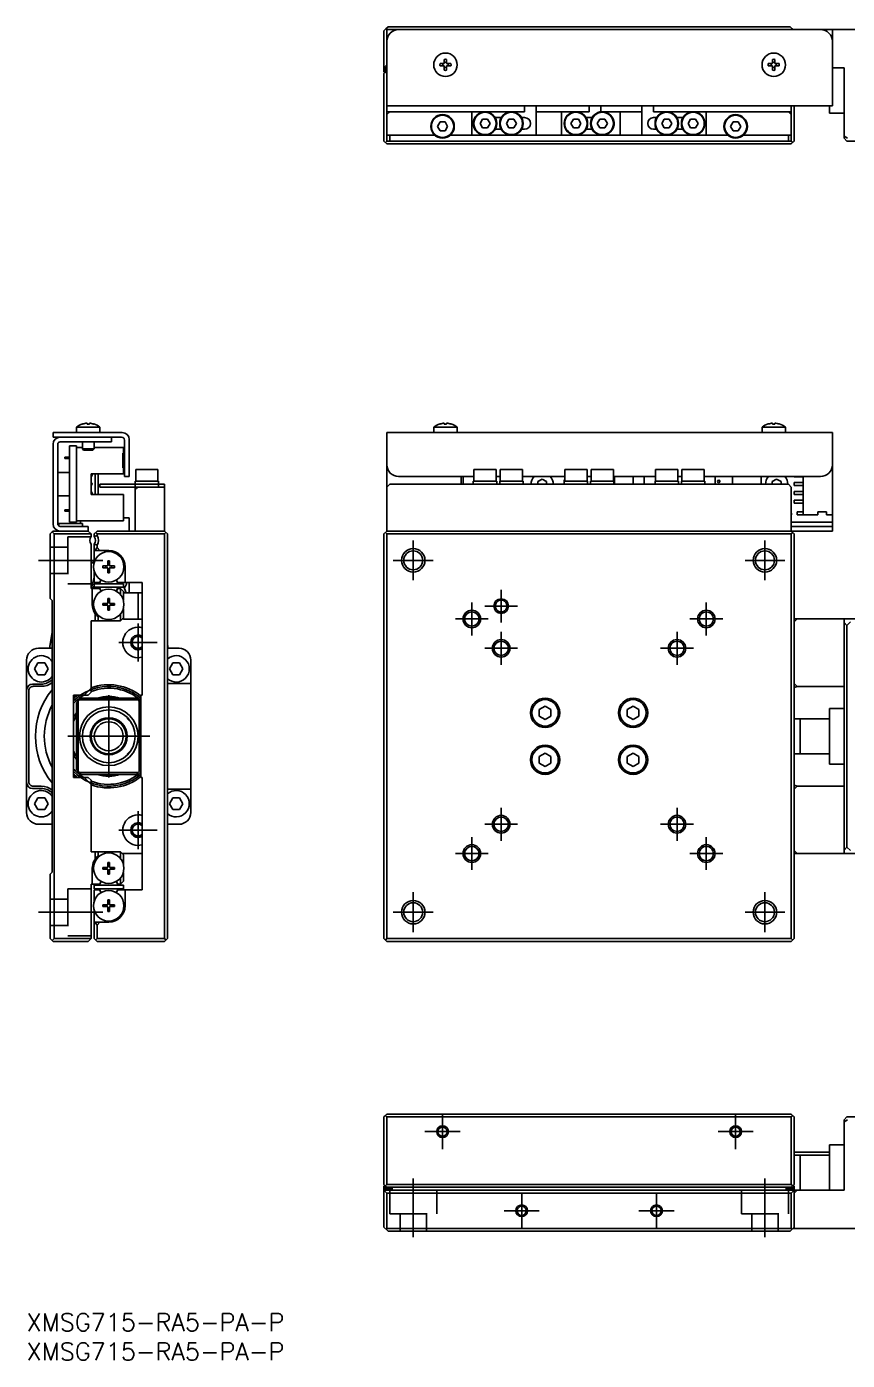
# Model space of a CAD drawing. Extents: x 0 to 574, y -8 to 223.
# Drawn here: x 0 to 140, y -8 to 219.4 of the extents above; entities that cross this region are included whole.
import ezdxf

# ---------------------------------------------------------------- set-up
doc = ezdxf.new("R2010")
doc.units = 0
doc.header["$LTSCALE"] = 0.5
doc.linetypes.add('CENTER', pattern=[50.8, 31.75, -6.35, 6.35, -6.35])
doc.linetypes.add('DASHED', pattern=[19.05, 12.7, -6.35])
for name, color, linetype in [('MSM_CENTER', 1, 'CENTER'), ('MSM_CONTINUOUS', 7, 'CONTINUOUS'), ('MSM_DASHED', 4, 'DASHED'), ('MSM_NARROW', 5, 'CONTINUOUS'), ('MSM_PART_NUMBER', 7, 'CONTINUOUS')]:
    doc.layers.add(name, color=color, linetype=linetype)
doc.styles.get("Standard").update_dxf_attribs({"font": 'txt.shx', "height": 1, "bigfont": 'bigfont.shx'})

# ---------------------------------------------------------------- blocks, each defined once
blk = doc.blocks.new('*U2')
at = {"layer": 'MSM_PART_NUMBER'}
blk.add_text('XMSG715-RA5-PA-P', height=3, dxfattribs=at).set_placement((0, -3))
blk = doc.blocks.new('*U3')
at = {"layer": 'MSM_PART_NUMBER'}
blk.add_text('XMSG715-RA5-PA-P', height=3, dxfattribs=at).set_placement((0, -8))

msp = doc.modelspace()

# ---------------------------------------------------------------- linework, layer by layer
at = {"layer": 'MSM_CENTER'}
for p, q in [((65.95, 125.01), (65.95, 131.81)), ((125.95, 125.01), (125.95, 131.81)), ((13, 128.41), (2, 128.41)), ((62.55, 128.41), (69.35, 128.41)), ((122.55, 128.41), (129.35, 128.41)), ((80.95, 117.81), (80.95, 123.41)), ((75.95, 115.61), (75.95, 121.21)), ((78.15, 120.61), (83.75, 120.61)), ((115.95, 115.61), (115.95, 121.21)), ((73.15, 118.41), (78.75, 118.41)), ((113.15, 118.41), (118.75, 118.41)), ((19, 111.16), (19, 117.66)), ((80.95, 110.61), (80.95, 116.21)), ((110.95, 110.61), (110.95, 116.21)), ((15.75, 114.41), (22.25, 114.41)), ((78.15, 113.41), (83.75, 113.41)), ((108.15, 113.41), (113.75, 113.41)), ((14, 91.41), (14, 105.41)), ((7, 98.41), (21, 98.41)), ((19, 79.16), (19, 85.66)), ((80.95, 80.61), (80.95, 86.21)), ((110.95, 80.61), (110.95, 86.21)), ((15.75, 82.41), (22.25, 82.41)), ((78.15, 83.41), (83.75, 83.41)), ((108.15, 83.41), (113.75, 83.41)), ((75.95, 75.61), (75.95, 81.21)), ((115.95, 75.61), (115.95, 81.21)), ((73.15, 78.41), (78.75, 78.41)), ((113.15, 78.41), (118.75, 78.41)), ((65.95, 65.01), (65.95, 71.81)), ((125.95, 65.01), (125.95, 71.81)), ((13, 68.41), (2, 68.41)), ((62.55, 68.41), (69.35, 68.41)), ((122.55, 68.41), (129.35, 68.41)), ((70.95, 34), (70.95, 28)), ((120.95, 34), (120.95, 28)), ((67.95, 31), (73.95, 31)), ((117.95, 31), (123.95, 31)), ((65.95, 23), (65.95, 13)), ((125.95, 23), (125.95, 13)), ((84.45, 20.5), (84.45, 14.5)), ((107.45, 20.5), (107.45, 14.5)), ((81.45, 17.5), (87.45, 17.5)), ((104.45, 17.5), (110.45, 17.5))]:
    msp.add_line(p, q, dxfattribs=at)
at = {"layer": 'MSM_CONTINUOUS'}
for p, q in [((61.3, 219.06), (60.95, 218.71)), ((60.95, 218.71), (60.95, 211.71)), ((61.65, 219.41), (61.3, 219.06)), ((61.45, 218.91), (61.3, 219.06)), ((61.45, 199.91), (61.45, 218.91)), ((61.45, 218.91), (152.95, 218.91)), ((61.65, 219.41), (130.25, 219.41)), ((130.6, 219.06), (130.25, 219.41)), ((130.6, 219.06), (130.45, 218.91)), ((130.75, 218.91), (130.6, 219.06)), ((137.45, 218.91), (137.45, 205.91)), ((71.25, 213.11), (71.25, 213.84)), ((71.65, 213.84), (71.65, 213.11)), ((127.25, 213.11), (127.25, 213.84)), ((127.65, 213.84), (127.65, 213.11)), ((60.95, 212.41), (61.45, 212.91)), ((61.45, 212.41), (60.95, 212.41)), ((60.95, 212.21), (61.45, 212.21)), ((61.45, 211.91), (60.95, 211.41)), ((61.05, 211.61), (60.95, 211.71)), ((61.05, 211.51), (61.05, 211.71)), ((61.45, 211.41), (61.2, 211.66)), ((61.45, 212.01), (61.35, 212.01)), ((70.52, 213.11), (71.25, 213.11)), ((71.25, 212.71), (70.52, 212.71)), ((71.25, 211.98), (71.25, 212.71)), ((71.65, 213.11), (72.38, 213.11)), ((71.65, 212.71), (71.65, 211.98)), ((72.38, 212.71), (71.65, 212.71)), ((126.52, 213.11), (127.25, 213.11)), ((127.25, 212.71), (126.52, 212.71)), ((127.25, 211.98), (127.25, 212.71)), ((127.65, 213.11), (128.38, 213.11)), ((127.65, 212.71), (127.65, 211.98)), ((128.38, 212.71), (127.65, 212.71)), ((139.45, 212.41), (137.45, 212.41)), ((139.45, 200.41), (139.45, 212.41)), ((60.95, 199.91), (60.95, 211.41)), ((137.45, 205.91), (61.45, 205.91)), ((61.45, 204.41), (61.95, 204.91)), ((84.95, 204.91), (61.45, 204.91)), ((75.95, 200.91), (75.95, 204.91)), ((84.95, 204.91), (84.95, 205.91)), ((86.95, 205.91), (86.95, 200.91)), ((95.95, 204.91), (86.95, 204.91)), ((91.25, 204.91), (91.25, 200.91)), ((95.95, 204.91), (95.95, 205.91)), ((97.95, 205.91), (97.95, 204.91)), ((97.95, 204.91), (104.95, 204.91)), ((101.25, 200.91), (101.25, 204.91)), ((104.95, 205.91), (104.95, 200.91)), ((106.95, 205.91), (106.95, 204.91)), ((106.95, 204.91), (130.45, 204.91)), ((115.95, 200.91), (115.95, 204.91)), ((129.95, 204.91), (130.45, 204.41)), ((130.45, 205.91), (130.45, 199.91)), ((130.95, 205.91), (130.95, 199.91)), ((136.95, 204.66), (136.95, 205.91)), ((70.09, 202.41), (70.52, 203.16)), ((70.52, 201.66), (70.09, 202.41)), ((70.52, 203.16), (71.38, 203.16)), ((71.38, 203.16), (71.82, 202.41)), ((71.82, 202.41), (71.38, 201.66)), ((77.34, 202.91), (77.77, 203.66)), ((77.77, 202.16), (77.34, 202.91)), ((77.77, 203.66), (78.63, 203.66)), ((78.63, 203.66), (79.07, 202.91)), ((79.07, 202.91), (78.63, 202.16)), ((80.97, 203.91), (79.93, 203.91)), ((81.84, 202.91), (82.27, 203.66)), ((82.27, 202.16), (81.84, 202.91)), ((82.27, 203.66), (83.13, 203.66)), ((83.13, 203.66), (83.57, 202.91)), ((83.57, 202.91), (83.13, 202.16)), ((84.95, 203.91), (84.43, 203.91)), ((92.84, 202.91), (93.27, 203.66)), ((93.27, 202.16), (92.84, 202.91)), ((93.27, 203.66), (94.13, 203.66)), ((94.13, 203.66), (94.57, 202.91)), ((94.57, 202.91), (94.13, 202.16)), ((96.47, 203.91), (95.43, 203.91)), ((97.34, 202.91), (97.77, 203.66)), ((97.77, 202.16), (97.34, 202.91)), ((97.77, 203.66), (98.63, 203.66)), ((98.63, 203.66), (99.07, 202.91)), ((99.07, 202.91), (98.63, 202.16)), ((107.47, 203.91), (106.95, 203.91)), ((108.34, 202.91), (108.77, 203.66)), ((108.77, 202.16), (108.34, 202.91)), ((108.77, 203.66), (109.63, 203.66)), ((109.63, 203.66), (110.07, 202.91)), ((110.07, 202.91), (109.63, 202.16)), ((111.97, 203.91), (110.93, 203.91)), ((112.84, 202.91), (113.27, 203.66)), ((113.27, 202.16), (112.84, 202.91)), ((113.27, 203.66), (114.13, 203.66)), ((114.13, 203.66), (114.57, 202.91)), ((114.57, 202.91), (114.13, 202.16)), ((120.09, 202.41), (120.52, 203.16)), ((120.52, 201.66), (120.09, 202.41)), ((120.52, 203.16), (121.38, 203.16)), ((121.38, 203.16), (121.82, 202.41)), ((121.82, 202.41), (121.38, 201.66)), ((136.95, 204.66), (139.45, 204.66)), ((61.45, 200.91), (69.63, 200.91)), ((61.95, 200.91), (61.95, 199.91)), ((71.38, 201.66), (70.52, 201.66)), ((72.27, 200.91), (119.63, 200.91)), ((78.63, 202.16), (77.77, 202.16)), ((79.93, 201.91), (80.97, 201.91)), ((83.13, 202.16), (82.27, 202.16)), ((84.43, 201.91), (84.95, 201.91)), ((94.13, 202.16), (93.27, 202.16)), ((95.43, 201.91), (96.47, 201.91)), ((98.63, 202.16), (97.77, 202.16)), ((106.95, 201.91), (107.47, 201.91)), ((109.63, 202.16), (108.77, 202.16)), ((110.93, 201.91), (111.97, 201.91)), ((114.13, 202.16), (113.27, 202.16)), ((121.38, 201.66), (120.52, 201.66)), ((122.27, 200.91), (130.45, 200.91)), ((129.95, 199.91), (129.95, 200.91)), ((139.45, 200.72), (140.06, 200.41)), ((139.95, 199.91), (139.45, 200.41)), ((60.95, 199.91), (61.45, 199.41)), ((61.2, 199.66), (61.45, 199.91)), ((130.45, 199.91), (61.45, 199.91)), ((130.45, 199.41), (61.45, 199.41)), ((130.45, 199.91), (130.7, 199.66)), ((130.45, 199.41), (130.95, 199.91)), ((152.95, 199.91), (139.95, 199.91)), ((4.5, 149.41), (4.5, 150.21)), ((4.5, 150.21), (16.3, 150.21)), ((12.5, 151.11), (8.5, 151.11)), ((8.5, 151.11), (8.5, 150.21)), ((9.57, 151.66), (9.55, 151.66)), ((10.3, 151.66), (10.3, 151.8)), ((10.7, 151.66), (10.3, 151.66)), ((10.7, 151.8), (10.7, 151.66)), ((11.45, 151.66), (11.43, 151.66)), ((12.5, 150.21), (12.5, 151.11)), ((61.45, 150.21), (61.45, 133.41)), ((61.45, 150.21), (137.45, 150.21)), ((73.45, 151.11), (69.45, 151.11)), ((69.45, 151.11), (69.45, 150.21)), ((70.52, 151.66), (70.5, 151.66)), ((71.25, 151.66), (71.25, 151.8)), ((71.65, 151.66), (71.25, 151.66)), ((71.65, 151.8), (71.65, 151.66)), ((72.4, 151.66), (72.38, 151.66)), ((73.45, 150.21), (73.45, 151.11)), ((129.45, 151.11), (125.45, 151.11)), ((125.45, 151.11), (125.45, 150.21)), ((126.52, 151.66), (126.5, 151.66)), ((127.25, 151.66), (127.25, 151.8)), ((127.65, 151.66), (127.25, 151.66)), ((127.65, 151.8), (127.65, 151.66)), ((128.4, 151.66), (128.38, 151.66)), ((129.45, 150.21), (129.45, 151.11)), ((137.45, 150.21), (137.45, 133.41)), ((16.2, 149.41), (4.5, 149.41)), ((4.5, 148.21), (4.5, 134.61)), ((5.3, 148.21), (5.3, 134.61)), ((5.7, 148.61), (14.5, 148.61)), ((7.3, 134.91), (7.3, 147.91)), ((7.3, 147.91), (8.5, 147.91)), ((8.5, 134.91), (8.5, 147.91)), ((9.5, 148.61), (9.5, 147.41)), ((11.5, 147.41), (11.5, 148.61)), ((14.5, 149.41), (14.5, 148.61)), ((16.7, 142.71), (16.7, 148.91)), ((17.5, 149.01), (17.5, 142.71)), ((6.5, 146.03), (6.5, 145.78)), ((7.3, 146.03), (6.5, 146.03)), ((7.3, 145.78), (6.5, 145.78)), ((9.5, 147.66), (8.5, 147.66)), ((9.5, 147.41), (11.5, 147.41)), ((9.5, 147.41), (9.7, 147.21)), ((11.3, 147.21), (9.7, 147.21)), ((11.3, 147.21), (11.5, 147.41)), ((16.5, 147.66), (11.5, 147.66)), ((16.4, 144.16), (16.4, 146.66)), ((16.5, 146.66), (16.4, 146.66)), ((16.4, 145.86), (16.5, 145.86)), ((16.5, 146.66), (16.5, 147.66)), ((16.5, 144.96), (16.5, 145.86)), ((7.3, 143.41), (5.3, 143.41)), ((16.4, 145.48), (16.5, 145.48)), ((16.4, 145.33), (16.5, 145.33)), ((16.4, 144.96), (16.5, 144.96)), ((16.5, 144.16), (16.4, 144.16)), ((16.5, 143.16), (16.5, 144.16)), ((22.4, 143.91), (18.6, 143.91)), ((18.6, 143.91), (18.6, 141.91)), ((22.4, 141.91), (22.4, 143.91)), ((80.1, 143.91), (76.3, 143.91)), ((76.3, 143.91), (76.3, 141.91)), ((80.1, 141.91), (80.1, 143.91)), ((84.6, 143.91), (80.8, 143.91)), ((80.8, 143.91), (80.8, 141.91)), ((84.6, 141.91), (84.6, 143.91)), ((95.6, 143.91), (91.8, 143.91)), ((91.8, 143.91), (91.8, 141.91)), ((95.6, 141.91), (95.6, 143.91)), ((100.1, 143.91), (96.3, 143.91)), ((96.3, 143.91), (96.3, 141.91)), ((100.1, 141.91), (100.1, 143.91)), ((111.1, 143.91), (107.3, 143.91)), ((107.3, 143.91), (107.3, 141.91)), ((111.1, 141.91), (111.1, 143.91)), ((115.6, 143.91), (111.8, 143.91)), ((111.8, 143.91), (111.8, 141.91)), ((115.6, 141.91), (115.6, 143.91)), ((11, 139.66), (11, 143.16)), ((11, 143.16), (16.5, 143.16)), ((11.7, 143.16), (11.7, 139.66)), ((12.2, 143.16), (12.2, 139.66)), ((12.5, 140.91), (12.5, 141.41)), ((22.5, 141.41), (12.5, 141.41)), ((17.5, 142.71), (16.7, 142.71)), ((18.5, 141.91), (18.5, 133.41)), ((18.5, 141.91), (22.5, 141.91)), ((22.5, 140.91), (22.5, 141.91)), ((22.5, 141.41), (23.5, 141.41)), ((23.5, 141.41), (23.5, 133.41)), ((61.95, 141.41), (61.45, 140.91)), ((61.95, 141.41), (129.95, 141.41)), ((76.3, 142.71), (63.45, 142.71)), ((74.15, 141.41), (74.15, 142.71)), ((74.45, 141.41), (74.45, 142.71)), ((76.2, 141.91), (80.2, 141.91)), ((76.2, 141.91), (76.2, 141.41)), ((80.8, 142.71), (80.1, 142.71)), ((80.2, 141.41), (80.2, 141.91)), ((80.7, 141.91), (84.7, 141.91)), ((80.7, 141.91), (80.7, 141.41)), ((91.8, 142.71), (84.6, 142.71)), ((84.7, 141.41), (84.7, 141.91)), ((87.2, 141.84), (87.95, 142.28)), ((87.2, 141.41), (87.2, 141.84)), ((87.95, 142.28), (88.7, 141.84)), ((88.7, 141.84), (88.7, 141.41)), ((91.7, 141.91), (95.7, 141.91)), ((91.7, 141.91), (91.7, 141.41)), ((96.3, 142.71), (95.6, 142.71)), ((95.7, 141.41), (95.7, 141.91)), ((96.2, 141.91), (100.2, 141.91)), ((96.2, 141.91), (96.2, 141.41)), ((107.3, 142.71), (100.1, 142.71)), ((100.2, 141.41), (100.2, 141.91)), ((100.29, 142.71), (100.29, 141.41)), ((103.49, 141.41), (103.49, 142.71)), ((105.37, 142.71), (105.37, 141.41)), ((107.2, 141.91), (111.2, 141.91)), ((107.2, 141.91), (107.2, 141.41)), ((111.8, 142.71), (111.1, 142.71)), ((111.2, 141.41), (111.2, 141.91)), ((111.7, 141.91), (115.7, 141.91)), ((111.7, 141.91), (111.7, 141.41)), ((135.45, 142.71), (115.6, 142.71)), ((115.7, 141.41), (115.7, 141.91)), ((117.45, 141.41), (117.45, 142.71)), ((120.4, 141.41), (120.4, 142.71)), ((125.3, 142.71), (125.3, 141.41)), ((127.2, 141.84), (127.95, 142.28)), ((127.2, 141.41), (127.2, 141.84)), ((127.95, 142.28), (128.7, 141.84)), ((128.7, 141.84), (128.7, 141.41)), ((130.45, 140.91), (129.95, 141.41)), ((130.95, 142.66), (130.95, 142.71)), ((130.95, 142.66), (132.45, 142.66)), ((130.95, 141.16), (130.95, 141.66)), ((132.45, 141.66), (130.95, 141.66)), ((130.95, 141.16), (132.45, 141.16)), ((132.45, 142.71), (132.45, 136.16)), ((5.3, 139.41), (7.3, 139.41)), ((16.5, 139.66), (11, 139.66)), ((12.5, 140.91), (23.5, 140.91)), ((16.5, 135.16), (16.5, 139.66)), ((18.5, 140.41), (19, 140.91)), ((130.45, 140.91), (130.45, 133.41)), ((130.95, 139.66), (130.95, 140.16)), ((132.45, 140.16), (130.95, 140.16)), ((130.95, 139.66), (132.45, 139.66)), ((6.5, 137.03), (6.5, 136.78)), ((7.3, 137.03), (6.5, 137.03)), ((7.3, 136.78), (6.5, 136.78)), ((130.95, 138.16), (130.95, 138.66)), ((132.45, 138.66), (130.95, 138.66)), ((130.95, 138.16), (132.45, 138.16)), ((131.45, 136.16), (131.45, 136.66)), ((132.45, 136.66), (131.45, 136.66)), ((134.95, 136.16), (134.95, 136.66)), ((134.95, 136.66), (136.45, 136.66)), ((136.45, 136.16), (136.45, 136.66)), ((5.5, 134.71), (9.5, 134.71)), ((5.5, 134.71), (5.5, 134.26)), ((5.7, 134.21), (10.5, 134.21)), ((7.3, 134.91), (8.5, 134.91)), ((8.5, 135.16), (16.5, 135.16)), ((9.19, 135.16), (9.19, 134.71)), ((9.5, 134.21), (9.5, 134.71)), ((10.5, 134.21), (10.5, 133.41)), ((16.5, 135.66), (17.47, 135.66)), ((17.47, 135.66), (17.47, 133.41)), ((137.45, 134.91), (130.45, 134.91)), ((137.45, 134.21), (130.45, 134.21)), ((131.45, 136.16), (134.95, 136.16)), ((136.45, 136.16), (137.45, 136.16)), ((4, 132.91), (4.35, 133.26)), ((4, 121.91), (4, 132.91)), ((4.5, 133.41), (4.35, 133.26)), ((4.35, 133.26), (4.7, 132.91)), ((4.5, 133.41), (10.5, 133.41)), ((4.7, 132.91), (4.7, 63.91)), ((11, 132.91), (4.7, 132.91)), ((11, 132.91), (10.5, 133.41)), ((11, 132.91), (11, 132.47)), ((11.5, 132.91), (12, 133.41)), ((11.5, 132.47), (11.5, 132.91)), ((12, 132.64), (11.5, 132.47)), ((11.75, 133.16), (12, 132.91)), ((12, 133.41), (23.5, 133.41)), ((12, 132.91), (12, 132.64)), ((23.5, 132.91), (12, 132.91)), ((24, 132.91), (23.5, 133.41)), ((23.5, 132.91), (23.75, 133.16)), ((23.5, 63.91), (23.5, 132.91)), ((24, 132.91), (24, 63.91)), ((60.95, 132.91), (61.45, 133.41)), ((60.95, 63.91), (60.95, 132.91)), ((61.2, 133.16), (61.45, 132.91)), ((61.45, 133.41), (137.45, 133.41)), ((61.45, 132.91), (61.45, 63.91)), ((130.45, 132.91), (61.45, 132.91)), ((130.45, 133.41), (130.95, 132.91)), ((130.45, 132.91), (130.7, 133.16)), ((130.45, 63.91), (130.45, 132.91)), ((130.95, 132.91), (130.95, 63.91)), ((11, 131.15), (11, 123.61)), ((12, 130.98), (11.5, 131.15)), ((11.5, 131.15), (11.5, 128.02)), ((14, 130.11), (11.5, 130.11)), ((12, 130.61), (11.65, 130.11)), ((12, 130.98), (12, 130.61)), ((12.5, 130.11), (12, 130.61)), ((13, 127.45), (13.8, 127.45)), ((13, 127.45), (13, 127.16)), ((13.53, 127.16), (13.53, 127.45)), ((13.86, 128.31), (14.15, 128.31)), ((13.86, 127.51), (13.86, 128.31)), ((14.15, 127.78), (13.86, 127.78)), ((14.15, 127.51), (14.15, 128.31)), ((14.21, 127.45), (15, 127.45)), ((14.47, 127.16), (14.47, 127.45)), ((15, 127.45), (15, 127.16)), ((11.5, 125.57), (11.07, 123.61)), ((11.5, 126.6), (11.5, 124.61)), ((13, 127.16), (13.8, 127.16)), ((13.86, 126.31), (13.86, 127.1)), ((13.86, 126.84), (14.15, 126.84)), ((13.86, 126.31), (14.15, 126.31)), ((14.15, 126.31), (14.15, 127.1)), ((14.21, 127.16), (15, 127.16)), ((16.8, 127.31), (16.8, 124.61)), ((12.45, 123.61), (11, 123.61)), ((11.2, 120.91), (11.2, 123.61)), ((11.5, 124.04), (11.32, 123.61)), ((11.5, 124.61), (12.45, 124.61)), ((16.5, 124.41), (11.5, 124.41)), ((11.5, 123.81), (11.5, 124.41)), ((16.5, 123.81), (11.5, 123.81)), ((11.74, 124.61), (11.66, 124.41)), ((12.45, 124.61), (12.6, 124.87)), ((12.45, 123.61), (12.58, 123.39)), ((15.4, 124.87), (15.55, 124.61)), ((15.55, 123.61), (15.42, 123.39)), ((15.55, 124.61), (19.7, 124.61)), ((15.55, 123.61), (16, 123.61)), ((16, 122.57), (16, 123.61)), ((16.5, 123.11), (16, 123.61)), ((16.34, 124.41), (16.26, 124.61)), ((16.5, 123.81), (16.5, 124.41)), ((17, 122.86), (16.5, 124.04)), ((16.5, 123.11), (16.5, 121.62)), ((19.7, 122.86), (16.5, 122.86)), ((17.47, 124.61), (17.47, 122.86)), ((19, 118.36), (19, 122.86)), ((19.7, 124.61), (19.7, 105.41)), ((4.35, 121.56), (4, 121.91)), ((4.35, 75.26), (4.35, 121.56)), ((13, 121.05), (13.8, 121.05)), ((13, 121.05), (13, 120.76)), ((13, 120.76), (13.8, 120.76)), ((13.53, 120.76), (13.53, 121.05)), ((13.86, 121.91), (14.15, 121.91)), ((13.86, 121.11), (13.86, 121.91)), ((14.15, 121.38), (13.86, 121.38)), ((13.86, 119.91), (13.86, 120.7)), ((14.15, 121.11), (14.15, 121.91)), ((14.15, 119.91), (14.15, 120.7)), ((14.21, 121.05), (15, 121.05)), ((14.21, 120.76), (15, 120.76)), ((14.47, 120.76), (14.47, 121.05)), ((15, 121.05), (15, 120.76)), ((11.7, 118.11), (11.7, 119.31)), ((12.2, 118.76), (12.2, 118.11)), ((13.86, 120.44), (14.15, 120.44)), ((13.86, 119.91), (14.15, 119.91)), ((16, 118.11), (16, 119.25)), ((16, 118.11), (16.5, 118.61)), ((16.5, 118.41), (16.3, 118.41)), ((16.31, 118.42), (16.31, 118.41)), ((16.5, 120.2), (16.5, 118.36)), ((16.5, 118.36), (19.7, 118.36)), ((130.95, 117.91), (131.45, 118.41)), ((168.45, 118.41), (130.95, 118.41)), ((139.45, 78.41), (139.45, 118.41)), ((3.88, 113.41), (4.35, 116.1)), ((16, 118.11), (11, 118.11)), ((11, 118.11), (11, 105.91)), ((139.95, 117.3), (139.45, 117.8)), ((140.56, 117.91), (139.95, 117.3)), ((139.95, 117.3), (139.95, 79.52)), ((24, 114.11), (24.12, 113.41)), ((2, 113.41), (4.35, 113.41)), ((26, 113.41), (24, 113.41)), ((0, 111.41), (0, 85.41)), ((1.35, 109.91), (1.92, 110.91)), ((1.92, 108.91), (1.35, 109.91)), ((1.92, 110.91), (3.08, 110.91)), ((3.08, 110.91), (3.65, 109.91)), ((3.65, 109.91), (3.08, 108.91)), ((24.35, 109.91), (24.92, 110.91)), ((24.92, 108.91), (24.35, 109.91)), ((24.92, 110.91), (26.08, 110.91)), ((26.08, 110.91), (26.65, 109.91)), ((26.65, 109.91), (26.08, 108.91)), ((28, 111.41), (28, 107.41)), ((1, 107.31), (2.5, 107.31)), ((1.13, 106.93), (2.5, 106.93)), ((3.08, 108.91), (1.92, 108.91)), ((28, 107.41), (24, 107.41)), ((26.08, 108.91), (24.92, 108.91)), ((28, 107.41), (28, 89.41)), ((131.45, 106.89), (130.95, 107.39)), ((130.95, 106.71), (131.45, 106.89)), ((139.45, 106.89), (131.45, 106.89)), ((0.38, 90.64), (0.38, 106.18)), ((10.5, 105.41), (8, 105.41)), ((8, 105.41), (8, 91.41)), ((9, 104.61), (9.3, 104.91)), ((9.3, 104.91), (18.7, 104.91)), ((9.79, 105.41), (11, 106.62)), ((11, 105.91), (10.5, 105.41)), ((18.7, 104.91), (19, 104.61)), ((19.5, 105.41), (19.5, 91.41)), ((19.7, 105.41), (19.5, 105.41)), ((8.5, 104.11), (8.8, 104.41)), ((8.5, 92.71), (8.5, 104.11)), ((9, 104.61), (8.8, 104.41)), ((8.8, 104.41), (8.8, 92.41)), ((19, 104.61), (9, 104.61)), ((19.2, 104.41), (19, 104.61)), ((19.2, 92.41), (19.2, 104.41)), ((19.2, 104.41), (19.5, 104.11)), ((87.45, 102.99), (88.45, 103.56)), ((87.45, 101.83), (87.45, 102.99)), ((88.45, 103.56), (89.45, 102.99)), ((89.45, 102.99), (89.45, 101.83)), ((102.45, 102.99), (103.45, 103.56)), ((102.45, 101.83), (102.45, 102.99)), ((103.45, 103.56), (104.45, 102.99)), ((104.45, 102.99), (104.45, 101.83)), ((136.95, 93.66), (136.95, 103.16)), ((139.45, 103.16), (136.95, 103.16)), ((17.2, 101.38), (17.2, 101.57)), ((17.2, 101.38), (17.43, 101.16)), ((17.43, 101.33), (17.43, 101.16)), ((17.43, 101.16), (17.56, 101.16)), ((88.45, 101.25), (87.45, 101.83)), ((89.45, 101.83), (88.45, 101.25)), ((103.45, 101.25), (102.45, 101.83)), ((104.45, 101.83), (103.45, 101.25)), ((136.95, 101.41), (130.95, 101.41)), ((131.95, 95.41), (131.95, 101.41)), ((11.04, 97.35), (11.04, 97.35)), ((12.56, 95.61), (12.63, 95.61)), ((12.69, 95.54), (12.63, 95.61)), ((15.38, 95.61), (15.31, 95.54)), ((15.38, 95.61), (15.44, 95.61)), ((16.97, 97.35), (16.97, 97.35)), ((17.43, 95.66), (17.2, 95.43)), ((17.43, 95.66), (17.43, 95.49)), ((17.56, 95.66), (17.43, 95.66)), ((17.56, 95.66), (17.56, 95.66)), ((87.45, 94.99), (88.45, 95.56)), ((88.45, 95.56), (89.45, 94.99)), ((102.45, 94.99), (103.45, 95.56)), ((103.45, 95.56), (104.45, 94.99)), ((17.2, 95.25), (17.2, 95.43)), ((87.45, 93.83), (87.45, 94.99)), ((88.45, 93.25), (87.45, 93.83)), ((89.45, 93.83), (88.45, 93.25)), ((89.45, 94.99), (89.45, 93.83)), ((102.45, 93.83), (102.45, 94.99)), ((103.45, 93.25), (102.45, 93.83)), ((104.45, 93.83), (103.45, 93.25)), ((104.45, 94.99), (104.45, 93.83)), ((130.95, 95.41), (136.95, 95.41)), ((136.95, 93.66), (139.45, 93.66)), ((10.5, 91.41), (8, 91.41)), ((8.8, 92.41), (8.5, 92.71)), ((8.8, 92.41), (9, 92.21)), ((9, 92.21), (19, 92.21)), ((9.3, 91.91), (9, 92.21)), ((18.7, 91.91), (9.3, 91.91)), ((11, 90.2), (9.79, 91.41)), ((10.5, 91.41), (11, 90.91)), ((19, 92.21), (18.7, 91.91)), ((19, 92.21), (19.2, 92.41)), ((19.5, 92.71), (19.2, 92.41)), ((19.7, 91.41), (19.5, 91.41)), ((19.7, 91.41), (19.7, 72.21)), ((2.5, 89.51), (1, 89.51)), ((2.5, 89.89), (1.13, 89.89)), ((11, 90.91), (11, 78.71)), ((24, 89.41), (28, 89.41)), ((28, 89.41), (28, 85.41)), ((131.45, 89.92), (130.95, 90.1)), ((130.95, 89.42), (131.45, 89.92)), ((131.45, 89.92), (139.45, 89.92)), ((1.35, 86.91), (1.92, 87.91)), ((1.92, 85.91), (1.35, 86.91)), ((1.92, 87.91), (3.08, 87.91)), ((3.08, 87.91), (3.65, 86.91)), ((3.65, 86.91), (3.08, 85.91)), ((24.35, 86.91), (24.92, 87.91)), ((24.92, 85.91), (24.35, 86.91)), ((24.92, 87.91), (26.08, 87.91)), ((26.08, 87.91), (26.65, 86.91)), ((26.65, 86.91), (26.08, 85.91)), ((3.08, 85.91), (1.92, 85.91)), ((26.08, 85.91), (24.92, 85.91)), ((4.35, 83.41), (2, 83.41)), ((24, 83.41), (26, 83.41)), ((16, 78.71), (11, 78.71)), ((11.7, 77.51), (11.7, 78.71)), ((12.2, 78.71), (12.2, 78.05)), ((16, 77.57), (16, 78.71)), ((16.5, 78.21), (16, 78.71)), ((19.7, 78.41), (16.3, 78.41)), ((16.5, 78.21), (16.5, 76.62)), ((131.45, 78.41), (130.95, 78.91)), ((130.95, 78.41), (168.45, 78.41)), ((139.45, 79.02), (139.95, 79.52)), ((139.95, 79.52), (140.56, 78.91)), ((4, 74.91), (4.35, 75.26)), ((11.2, 75.91), (11.2, 73.21)), ((13, 76.05), (13.8, 76.05)), ((13, 76.05), (13, 75.76)), ((13, 75.76), (13.8, 75.76)), ((13.53, 75.76), (13.53, 76.05)), ((13.86, 76.91), (14.15, 76.91)), ((13.86, 76.11), (13.86, 76.91)), ((14.15, 76.38), (13.86, 76.38)), ((13.86, 74.91), (13.86, 75.7)), ((13.86, 75.44), (14.15, 75.44)), ((14.15, 76.11), (14.15, 76.91)), ((14.15, 74.91), (14.15, 75.7)), ((14.21, 76.05), (15, 76.05)), ((14.21, 75.76), (15, 75.76)), ((14.47, 75.76), (14.47, 76.05)), ((15, 76.05), (15, 75.76)), ((16.5, 75.2), (16.5, 73.71)), ((4, 63.91), (4, 74.91)), ((11, 73.21), (11, 63.91)), ((12.45, 73.21), (11, 73.21)), ((16.5, 73.01), (11.5, 73.01)), ((11.5, 72.41), (11.5, 73.01)), ((12.45, 73.21), (12.58, 73.43)), ((13.86, 74.91), (14.15, 74.91)), ((15.55, 73.21), (15.42, 73.43)), ((16, 73.21), (15.55, 73.21)), ((16, 73.21), (16, 74.25)), ((16, 73.21), (16.5, 73.71)), ((16.5, 72.41), (16.5, 73.01)), ((16.5, 72.41), (11.5, 72.41)), ((12.45, 72.21), (11.5, 72.21)), ((11.5, 72.21), (11.5, 70.22)), ((12.45, 72.21), (12.6, 71.95)), ((13.86, 70.51), (14.15, 70.51)), ((13.86, 69.71), (13.86, 70.51)), ((14.15, 69.71), (14.15, 70.51)), ((15.4, 71.95), (15.55, 72.21)), ((19.7, 72.21), (15.55, 72.21)), ((16.8, 72.21), (16.8, 69.51)), ((11.5, 63.91), (11.5, 68.8)), ((13, 69.65), (13.8, 69.65)), ((13, 69.65), (13, 69.36)), ((13, 69.36), (13.8, 69.36)), ((13.53, 69.36), (13.53, 69.65)), ((14.15, 69.98), (13.86, 69.98)), ((13.86, 68.51), (13.86, 69.3)), ((13.86, 69.04), (14.15, 69.04)), ((13.86, 68.51), (14.15, 68.51)), ((14.15, 68.51), (14.15, 69.3)), ((14.21, 69.65), (15, 69.65)), ((14.21, 69.36), (15, 69.36)), ((14.47, 69.36), (14.47, 69.65)), ((15, 69.65), (15, 69.36)), ((11.5, 66.71), (14, 66.71)), ((11.65, 66.71), (12, 66.21)), ((12, 66.21), (12.5, 66.71)), ((12, 66.21), (12, 63.91)), ((4.35, 63.56), (4, 63.91)), ((4.7, 63.91), (4.35, 63.56)), ((4.7, 63.91), (11, 63.91)), ((10.5, 63.41), (11, 63.91)), ((12, 63.41), (11.5, 63.91)), ((12, 63.91), (11.75, 63.66)), ((12, 63.91), (23.5, 63.91)), ((23.75, 63.66), (23.5, 63.91)), ((24, 63.91), (23.75, 63.66)), ((61.2, 63.66), (60.95, 63.91)), ((61.45, 63.91), (61.2, 63.66)), ((61.45, 63.91), (130.45, 63.91)), ((130.7, 63.66), (130.45, 63.91)), ((130.95, 63.91), (130.45, 63.41)), ((4.35, 63.56), (4.5, 63.41)), ((10.5, 63.41), (4.5, 63.41)), ((23.5, 63.41), (12, 63.41)), ((23.5, 63.41), (23.75, 63.66)), ((61.45, 63.41), (61.2, 63.66)), ((130.45, 63.41), (61.45, 63.41)), ((61.2, 33.75), (60.95, 33.5)), ((60.95, 22), (60.95, 33.5)), ((61.45, 34), (61.2, 33.75)), ((61.45, 33.5), (61.2, 33.75)), ((61.45, 34), (130.45, 34)), ((61.45, 33.5), (61.45, 22)), ((130.45, 33.5), (61.45, 33.5)), ((130.95, 33.5), (130.45, 34)), ((130.7, 33.75), (130.45, 33.5)), ((130.45, 22), (130.45, 33.5)), ((130.95, 33.5), (130.95, 22)), ((139.45, 33), (139.95, 33.5)), ((139.45, 33), (139.45, 21)), ((140.06, 33), (139.45, 32.69)), ((139.95, 33.5), (152.95, 33.5)), ((136.95, 27.5), (130.95, 27.5)), ((136.95, 21), (136.95, 28.75)), ((139.45, 28.75), (136.95, 28.75)), ((136.95, 27), (130.95, 27)), ((131.95, 21), (131.95, 27)), ((60.95, 22), (61.45, 21.5)), ((60.95, 21.7), (61.05, 21.8)), ((60.95, 14.7), (60.95, 21.7)), ((60.95, 21.2), (62.35, 21.2)), ((60.95, 21), (139.45, 21)), ((61.45, 20.5), (60.95, 21)), ((61.05, 21.7), (61.05, 21.9)), ((61.2, 21.75), (61.45, 22)), ((61.35, 21.4), (62.05, 21.4)), ((61.45, 22), (130.45, 22)), ((130.45, 21.5), (61.45, 21.5)), ((130.45, 20.5), (61.45, 20.5)), ((61.45, 20.5), (61.45, 14.5)), ((62.35, 21.5), (62.35, 21.2)), ((129.55, 21.5), (129.55, 21.2)), ((130.95, 21.2), (129.55, 21.2)), ((129.85, 21.4), (130.55, 21.4)), ((130.45, 22), (130.7, 21.75)), ((130.45, 21.5), (130.95, 22)), ((130.95, 21), (130.45, 20.5)), ((130.45, 14.5), (130.45, 20.5)), ((130.85, 21.9), (130.85, 21.7)), ((130.85, 21.8), (130.95, 21.7)), ((130.95, 21.7), (130.95, 14.5)), ((130.95, 20.5), (131.45, 21)), ((60.95, 14.7), (61.65, 14)), ((61.3, 14.35), (61.45, 14.5)), ((61.45, 14.5), (130.45, 14.5)), ((130.25, 14), (61.65, 14)), ((130.25, 14), (130.6, 14.35)), ((130.45, 14.5), (130.6, 14.35)), ((130.6, 14.35), (130.95, 14.7)), ((152.95, 14.5), (130.75, 14.5))]:
    msp.add_line(p, q, dxfattribs=at)
at = {"layer": 'MSM_CONTINUOUS', "extrusion": (0, 0, -1)}
for centre, radius in [((-71.45, 212.91), 2), ((-127.45, 212.91), 2), ((-78.2, 202.91), 1.9), ((-82.7, 202.91), 1.9), ((-93.7, 202.91), 1.9), ((-98.2, 202.91), 1.9), ((-109.2, 202.91), 1.9), ((-113.7, 202.91), 1.9), ((-70.95, 202.41), 1.9), ((-120.95, 202.41), 1.9), ((-118.08, 141.88), 0.2), ((-14, 127.31), 2.6), ((-65.95, 128.41), 1.62), ((-125.95, 128.41), 1.62), ((-14, 120.91), 2.6), ((-75.95, 118.41), 1.23), ((-115.95, 118.41), 1.23), ((-80.95, 113.41), 1.23), ((-110.95, 113.41), 1.23), ((-88.45, 102.41), 2.5), ((-88.45, 102.41), 2.25), ((-103.45, 102.41), 2.5), ((-103.45, 102.41), 2.25), ((-14, 98.41), 5), ((-14, 98.41), 3.15), ((-88.45, 94.41), 2.5), ((-88.45, 94.41), 2.25), ((-103.45, 94.41), 2.5), ((-103.45, 94.41), 2.25), ((-80.95, 83.41), 1.23), ((-110.95, 83.41), 1.23), ((-75.95, 78.41), 1.23), ((-115.95, 78.41), 1.23), ((-14, 75.91), 2.6), ((-14, 69.51), 2.6), ((-65.95, 68.41), 1.62), ((-125.95, 68.41), 1.62)]:
    msp.add_circle(centre, radius, dxfattribs=at)
at = {"layer": 'MSM_CONTINUOUS'}
for centre, radius in [((78.2, 202.91), 2), ((82.7, 202.91), 2), ((93.7, 202.91), 2), ((98.2, 202.91), 2), ((109.2, 202.91), 2), ((113.7, 202.91), 2), ((70.95, 202.41), 2), ((120.95, 202.41), 2), ((80.95, 120.61), 1.01), ((14, 98.41), 4.5), ((14, 98.41), 3), ((70.95, 31), 0.783), ((120.95, 31), 0.783), ((84.45, 17.5), 0.783), ((107.45, 17.5), 0.783)]:
    msp.add_circle(centre, radius, dxfattribs=at)
for centre, radius, start, end in [((63.45, 216.91), 2, 90, 180), ((135.45, 216.91), 2, 0, 90), ((61.35, 211.71), 0.3, 90, 180), ((71.45, 212.91), 0.435, 152.6335, 207.3665), ((71.45, 212.91), 0.435, 62.6335, 117.3665), ((71.45, 212.91), 0.435, 242.6335, 297.3665), ((71.45, 212.91), 0.435, 332.6335, 27.3665), ((127.45, 212.91), 0.435, 152.6335, 207.3665), ((127.45, 212.91), 0.435, 62.6335, 117.3665), ((127.45, 212.91), 0.435, 242.6335, 297.3665), ((127.45, 212.91), 0.435, 332.6335, 27.3665), ((84.95, 202.91), 1, 270, 90), ((99.25, 202.91), 1, 334.6316, 25.3684), ((106.95, 202.91), 1, 90, 270), ((10.5, 148.61), 3.2, 107.27, 128.6822), ((10.5, 148.61), 3.19, 93.5904, 106.9053), ((10.5, 148.61), 3.19, 73.0947, 86.4096), ((10.5, 148.61), 3.2, 51.3178, 72.73), ((16.3, 149.01), 1.2, 0, 90), ((71.45, 148.61), 3.2, 107.27, 128.6822), ((71.45, 148.61), 3.19, 93.5904, 106.9053), ((71.45, 148.61), 3.19, 73.0947, 86.4096), ((71.45, 148.61), 3.2, 51.3178, 72.73), ((127.45, 148.61), 3.2, 107.27, 128.6822), ((127.45, 148.61), 3.19, 93.5904, 106.9053), ((127.45, 148.61), 3.19, 73.0947, 86.4096), ((127.45, 148.61), 3.2, 51.3178, 72.73), ((5.7, 148.21), 1.2, 90, 180), ((63.45, 144.71), 2, 180, 270), ((135.45, 144.71), 2, 270, 0), ((10.9, 142.91), 0.25, 293.5782, 66.4218), ((10.9, 141.41), 0.25, 293.5782, 66.4218), ((10.9, 139.91), 0.25, 293.5782, 66.4218), ((5.7, 134.61), 1.2, 180, 270), ((11.75, 131.81), 1, 138.5904, 221.4096), ((10.75, 131.81), 1, 318.5904, 41.4096), ((13.73, 125.56), 3.5, 129.6364, 141.3312), ((14, 124.11), 1.59, 143.8028, 169.1069), ((14, 124.11), 1.59, 190.8931, 216.1972), ((14.12, 124.22), 1.75, 208.6217, 217.006), ((14, 124.11), 1.59, 10.8931, 36.1972), ((14, 124.11), 1.59, 323.8028, 349.1069), ((13.89, 124.22), 1.75, 322.994, 331.3783), ((13.73, 125.56), 3.5, 326.9255, 344.2507), ((14, 120.91), 2.8, 214.7719, 229.9948), ((19, 114.41), 2.6, 74.0576, 285.9424), ((19, 114.41), 1.01, 45.9346, 314.0654), ((2, 111.41), 2, 90, 180), ((26, 111.41), 2, 0, 90), ((1.11, 106.2), 0.727, 88.5629, 180.2426), ((2.5, 109.91), 2.6, 270, 315.3603), ((2.5, 109.91), 2.98, 270, 308.3451), ((14, 98.41), 12.5, 140.5338, 219.4662), ((14, 98.41), 8.2, 121.3881, 137.0297), ((14, 98.41), 8.2, 47.8764, 111.4601), ((14, 98.41), 11, 151.3151, 208.6849), ((14, 98.41), 6.5, 147.7958, 157.3801), ((14, 98.41), 6.5, 202.6199, 212.2042), ((14, 98.41), 8.2, 222.9703, 238.6119), ((14, 98.41), 8.5, 225.0991, 310.3202), ((14, 98.41), 8.2, 248.5399, 312.1236), ((1.11, 90.62), 0.727, 178.557, 271.443), ((2.5, 86.91), 2.98, 51.6549, 90), ((2.5, 86.91), 2.6, 44.6397, 90), ((2, 85.41), 2, 180, 270), ((19, 82.41), 2.6, 74.3815, 285.6185), ((26, 85.41), 2, 270, 0), ((19, 82.41), 1.01, 45.9346, 314.0654), ((14, 75.91), 2.8, 130.0052, 180), ((14, 72.71), 1.59, 143.8028, 169.1069), ((14, 72.71), 1.59, 10.8931, 36.1972), ((14, 72.71), 1.59, 190.8931, 216.1972), ((14.12, 72.82), 1.75, 210, 217.006), ((14, 72.71), 1.59, 323.8028, 349.1069), ((13.89, 72.82), 1.75, 322.994, 330), ((61.35, 21.7), 0.3, 180, 270), ((62.05, 21.7), 0.3, 270, 318.1897), ((129.85, 21.7), 0.3, 221.8103, 270), ((130.55, 21.7), 0.3, 270, 0)]:
    msp.add_arc(centre, radius, start, end, dxfattribs=at)
at = {"layer": 'MSM_CONTINUOUS', "extrusion": (0, 0, -1)}
for centre, radius, start, end in [((-71.45, 212.91), 0.95, 77.8468, 102.1532), ((-127.45, 212.91), 0.95, 77.8468, 102.1532), ((-71.45, 212.91), 0.95, 347.8468, 12.1532), ((-71.45, 212.91), 0.95, 257.8468, 282.1532), ((-71.45, 212.91), 0.95, 167.8468, 192.1532), ((-127.45, 212.91), 0.95, 347.8468, 12.1532), ((-127.45, 212.91), 0.95, 257.8468, 282.1532), ((-127.45, 212.91), 0.95, 167.8468, 192.1532), ((-5.7, 148.21), 0.4, 0, 90), ((-16.2, 148.91), 0.5, 90, 180), ((-87.95, 141.41), 1.9, 0.0001, 43.1736), ((-87.95, 141.41), 1.9, 136.8264, 180), ((-91.9, 142.04), 0.2, 317.5458, 61.6406), ((-127.95, 141.41), 1.9, 360, 43.1736), ((-127.95, 141.41), 1.9, 136.8264, 180), ((-130.31, 136.33), 0.2, 135.9308, 224.0692), ((-5.7, 134.61), 0.4, 270, 0), ((-10.75, 131.81), 1.5, 146.4427, 213.5573), ((-14, 127.31), 2.8, 90, 180), ((-13.8, 127.51), 0.06, 180, 270), ((-14.21, 127.51), 0.06, 270, 0), ((-13.8, 127.1), 0.06, 90, 180), ((-14.21, 127.1), 0.06, 0, 90), ((-14.12, 123.99), 1.75, 30, 37.006), ((-13.89, 123.99), 1.75, 142.994, 150), ((-14, 120.91), 2.8, 325.2281, 0), ((-13.8, 121.11), 0.06, 180, 270), ((-13.8, 120.7), 0.06, 90, 180), ((-14.21, 121.11), 0.06, 270, 0), ((-14.21, 120.7), 0.06, 0, 90), ((-2.5, 109.91), 2.25, 214.6921, 145.3079), ((-25.5, 109.91), 2.25, 48.1897, 311.8103), ((-1, 106.31), 1, 0, 90), ((-14, 98.41), 8.5, 45.0991, 130.3202), ((-14, 98.41), 8.8, 70.0677, 128.6822), ((-14, 98.41), 9, 48.1897, 51.0576), ((-14, 98.41), 8.8, 47.0141, 52.6982), ((-14, 98.41), 6.8, 72.9174, 107.0826), ((-14, 98.41), 6.8, 28.0725, 36.0189), ((-14, 98.41), 6.8, 323.9811, 331.9275), ((-14, 98.41), 8.8, 307.3018, 312.9859), ((-14, 98.41), 9, 308.9424, 311.8103), ((-14, 98.41), 8.8, 231.3178, 289.9323), ((-14, 98.41), 6.8, 252.9174, 287.0826), ((-1, 90.51), 1, 270, 0), ((-2.5, 86.91), 2.25, 214.6921, 145.3079), ((-25.5, 86.91), 2.25, 48.1897, 311.8103), ((-13.8, 76.11), 0.06, 180, 270), ((-13.8, 75.7), 0.06, 90, 180), ((-14.21, 76.11), 0.06, 270, 0), ((-14.21, 75.7), 0.06, 0, 90), ((-14.12, 72.59), 1.75, 28.6217, 37.006), ((-13.89, 72.59), 1.75, 142.994, 151.3783), ((-13.8, 69.71), 0.06, 180, 270), ((-13.8, 69.3), 0.06, 90, 180), ((-14, 69.51), 2.8, 180, 270), ((-14.21, 69.71), 0.06, 270, 0), ((-14.21, 69.3), 0.06, 0, 90)]:
    msp.add_arc(centre, radius, start, end, dxfattribs=at)
at = {"layer": 'MSM_DASHED'}
for p, q in [((7, 132.41), (7, 124.41)), ((10.95, 132.41), (7, 132.41)), ((7, 130.66), (4, 130.66)), ((4, 126.16), (7, 126.16)), ((7, 124.41), (11, 124.41)), ((7, 70.66), (4, 70.66)), ((7, 72.41), (7, 64.41)), ((11, 72.41), (7, 72.41)), ((4, 66.16), (7, 66.16)), ((7, 64.41), (11, 64.41)), ((61.95, 21), (61.95, 17)), ((69.95, 17), (69.95, 21)), ((121.95, 21), (121.95, 17)), ((129.95, 17), (129.95, 21)), ((61.95, 17), (69.95, 17)), ((63.7, 17), (63.7, 14)), ((68.2, 14), (68.2, 17)), ((121.95, 17), (129.95, 17)), ((123.7, 17), (123.7, 14)), ((128.2, 14), (128.2, 17))]:
    msp.add_line(p, q, dxfattribs=at)
at = {"layer": 'MSM_NARROW'}
msp.add_line((17.56, 95.66), (17.56, 95.66), dxfattribs=at)
for centre, radius in [((65.95, 128.41), 2), ((125.95, 128.41), 2), ((75.95, 118.41), 1.5), ((115.95, 118.41), 1.5), ((80.95, 113.41), 1.5), ((110.95, 113.41), 1.5), ((14, 98.41), 2.46), ((80.95, 83.41), 1.5), ((110.95, 83.41), 1.5), ((75.95, 78.41), 1.5), ((115.95, 78.41), 1.5), ((65.95, 68.41), 2), ((125.95, 68.41), 2), ((70.95, 31), 1), ((120.95, 31), 1), ((84.45, 17.5), 1), ((107.45, 17.5), 1)]:
    msp.add_circle(centre, radius, dxfattribs=at)
at = {"layer": 'MSM_NARROW', "extrusion": (0, 0, -1)}
msp.add_circle((-80.95, 120.61), 1.25, dxfattribs=at)
at = {"layer": 'MSM_NARROW'}
for centre in [(19, 114.41), (19, 82.41)]:
    msp.add_arc(centre, 1.25, 55.9442, 304.0558, dxfattribs=at)

# ---------------------------------------------------------------- block references
at = {"layer": 'MSM_CONTINUOUS'}
for name in ['*U2', '*U3']:
    msp.add_blockref(name, (0, 0), dxfattribs=at)

doc.saveas('drawing.dxf')
